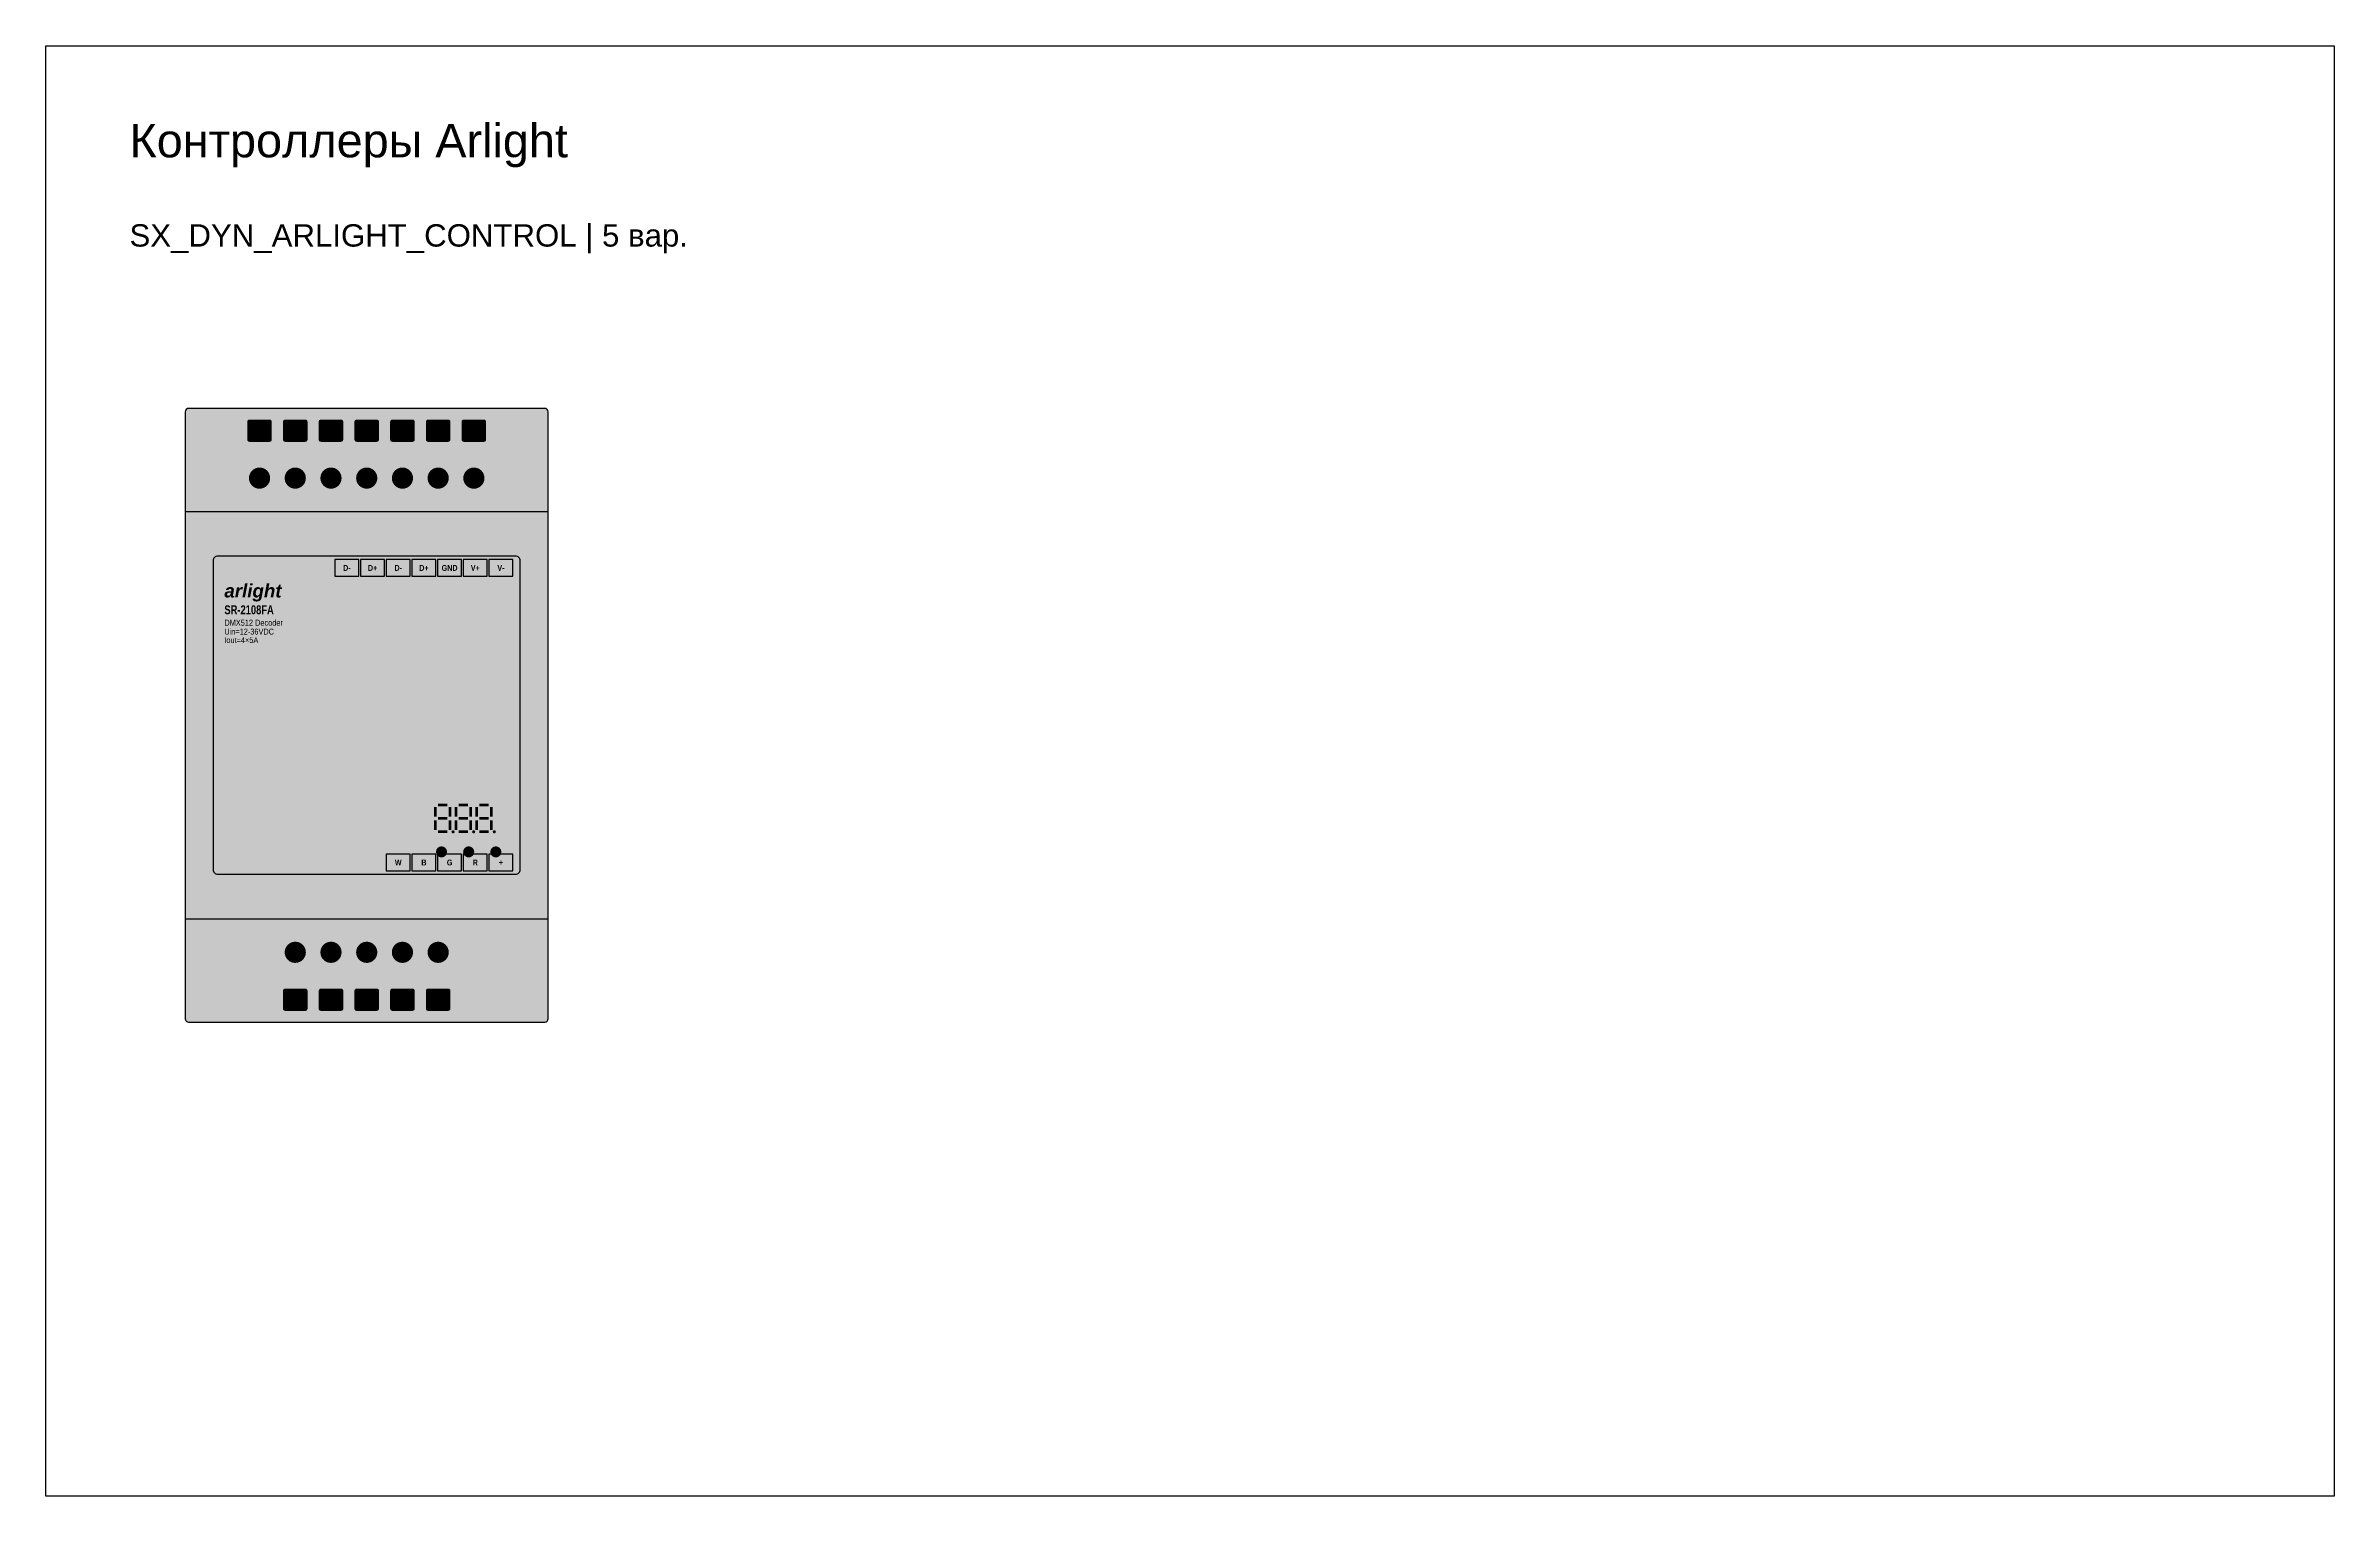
# Model space of a CAD drawing. Header units: millimetres. Extents: x 27500 to 33280, y -10980 to 420.
# Drawn here: x 29220 to 29630, y -800 to -540 of the extents above; entities that cross this region are included whole.
import ezdxf
from ezdxf.enums import TextEntityAlignment as Align

# ---------------------------------------------------------------- set-up
doc = ezdxf.new("R2010")
doc.units = ezdxf.units.MM
doc.styles.add('AL_Arial', font='arial.ttf')
doc.styles.add('AL_ArialBd', font='arialbd.ttf')
doc.styles.add('AL_ArialBdI', font='arialbi.ttf')
doc.styles.get("Standard").update_dxf_attribs({"font": 'arial.ttf'})
doc.styles.add('SX_DYNAMIC_ARIAL', font='arial.ttf')

# ---------------------------------------------------------------- blocks, each defined once
blk = doc.blocks.new('SX_DYN_ARLIGHT_CONTROL_G001')
at = {"true_color": 0xe2e2e0}
blk.add_hatch(color=254, dxfattribs=at).paths.add_polyline_path([(0.6, -55), (64.4, -55, 0.4142136), (65, -54.4), (65, 54.4, 0.4142136), (64.4, 55), (0.6, 55, 0.4142136), (0, 54.4), (0, -54.4, 0.4142136)])
at = {"true_color": 0x343436}
for points in [[(3, 37), (62, 37), (62, 54), (3, 54)], [(3, -54), (62, -54), (62, -37), (3, -37)]]:
    blk.add_hatch(color=250, dxfattribs=at).paths.add_polyline_path(points)
at = {"true_color": 0x96989a}
for points in [[(10.3, 38), (16.3, 38), (16.3, 53), (10.3, 53)], [(16.7, 38), (22.7, 38), (22.7, 53), (16.7, 53)], [(23.1, 38), (29.1, 38), (29.1, 53), (23.1, 53)], [(29.5, 38), (35.5, 38), (35.5, 53), (29.5, 53)], [(35.9, 38), (41.9, 38), (41.9, 53), (35.9, 53)], [(42.3, 38), (48.3, 38), (48.3, 53), (42.3, 53)], [(48.7, 38), (54.7, 38), (54.7, 53), (48.7, 53)], [(16.7, -53), (22.7, -53), (22.7, -38), (16.7, -38)], [(23.1, -53), (29.1, -53), (29.1, -38), (23.1, -38)], [(29.5, -53), (35.5, -53), (35.5, -38), (29.5, -38)], [(35.9, -53), (41.9, -53), (41.9, -38), (35.9, -38)]]:
    blk.add_hatch(color=252, dxfattribs=at).paths.add_polyline_path(points)
at = {"true_color": 0xfafafa}
for points in [[(11.5, 49), (15.1, 49, 0.4142136), (15.5, 49.4), (15.5, 52.6, 0.4142136), (15.1, 53), (11.5, 53, 0.4142136), (11.1, 52.6), (11.1, 49.4, 0.4142136)], [(17.9, 49), (21.5, 49, 0.4142136), (21.9, 49.4), (21.9, 52.6, 0.4142136), (21.5, 53), (17.9, 53, 0.4142136), (17.5, 52.6), (17.5, 49.4, 0.4142136)], [(24.3, 49), (27.9, 49, 0.4142136), (28.3, 49.4), (28.3, 52.6, 0.4142136), (27.9, 53), (24.3, 53, 0.4142136), (23.9, 52.6), (23.9, 49.4, 0.4142136)], [(30.7, 49), (34.3, 49, 0.4142136), (34.7, 49.4), (34.7, 52.6, 0.4142136), (34.3, 53), (30.7, 53, 0.4142136), (30.3, 52.6), (30.3, 49.4, 0.4142136)], [(37.1, 49), (40.7, 49, 0.4142136), (41.1, 49.4), (41.1, 52.6, 0.4142136), (40.7, 53), (37.1, 53, 0.4142136), (36.7, 52.6), (36.7, 49.4, 0.4142136)], [(43.5, 49), (47.1, 49, 0.4142136), (47.5, 49.4), (47.5, 52.6, 0.4142136), (47.1, 53), (43.5, 53, 0.4142136), (43.1, 52.6), (43.1, 49.4, 0.4142136)], [(49.9, 49), (53.5, 49, 0.4142136), (53.9, 49.4), (53.9, 52.6, 0.4142136), (53.5, 53), (49.9, 53, 0.4142136), (49.5, 52.6), (49.5, 49.4, 0.4142136)], [(17.9, -53), (21.5, -53, 0.4142136), (21.9, -52.6), (21.9, -49.4, 0.4142136), (21.5, -49), (17.9, -49, 0.4142136), (17.5, -49.4), (17.5, -52.6, 0.4142136)], [(24.3, -53), (27.9, -53, 0.4142136), (28.3, -52.6), (28.3, -49.4, 0.4142136), (27.9, -49), (24.3, -49, 0.4142136), (23.9, -49.4), (23.9, -52.6, 0.4142136)], [(30.7, -53), (34.3, -53, 0.4142136), (34.7, -52.6), (34.7, -49.4, 0.4142136), (34.3, -49), (30.7, -49, 0.4142136), (30.3, -49.4), (30.3, -52.6, 0.4142136)], [(37.1, -53), (40.7, -53, 0.4142136), (41.1, -52.6), (41.1, -49.4, 0.4142136), (40.7, -49), (37.1, -49, 0.4142136), (36.7, -49.4), (36.7, -52.6, 0.4142136)], [(43.5, -53), (47.1, -53, 0.4142136), (47.5, -52.6), (47.5, -49.4, 0.4142136), (47.1, -49), (43.5, -49, 0.4142136), (43.1, -49.4), (43.1, -52.6, 0.4142136)]]:
    blk.add_hatch(color=7, dxfattribs=at).paths.add_polyline_path(points)
at = {"true_color": 0x3c3c3e}
h = blk.add_hatch(color=250, dxfattribs=at)
edge = h.paths.add_edge_path()
edge.add_arc((13.3, 42.5), 1.9, 0, 360)
h = blk.add_hatch(color=250, dxfattribs=at)
edge = h.paths.add_edge_path()
edge.add_arc((19.7, 42.5), 1.9, 0, 360)
h = blk.add_hatch(color=250, dxfattribs=at)
edge = h.paths.add_edge_path()
edge.add_arc((26.1, 42.5), 1.9, 0, 360)
h = blk.add_hatch(color=250, dxfattribs=at)
edge = h.paths.add_edge_path()
edge.add_arc((32.5, 42.5), 1.9, 0, 360)
h = blk.add_hatch(color=250, dxfattribs=at)
edge = h.paths.add_edge_path()
edge.add_arc((38.9, 42.5), 1.9, 0, 360)
h = blk.add_hatch(color=250, dxfattribs=at)
edge = h.paths.add_edge_path()
edge.add_arc((45.3, 42.5), 1.9, 0, 360)
h = blk.add_hatch(color=250, dxfattribs=at)
edge = h.paths.add_edge_path()
edge.add_arc((51.7, 42.5), 1.9, 0, 360)
at = {"true_color": 0x787878}
for points in [[(4.3, 30), (4.7, 30, 0.4142136), (5, 30.3), (5, 35.2, 0.4142136), (4.7, 35.5), (4.3, 35.5, 0.4142136), (4, 35.2), (4, 30.3, 0.4142136)], [(8.3, 30), (8.7, 30, 0.4142136), (9, 30.3), (9, 35.2, 0.4142136), (8.7, 35.5), (8.3, 35.5, 0.4142136), (8, 35.2), (8, 30.3, 0.4142136)], [(12.3, 30), (12.7, 30, 0.4142136), (13, 30.3), (13, 35.2, 0.4142136), (12.7, 35.5), (12.3, 35.5, 0.4142136), (12, 35.2), (12, 30.3, 0.4142136)], [(16.3, 30), (16.7, 30, 0.4142136), (17, 30.3), (17, 35.2, 0.4142136), (16.7, 35.5), (16.3, 35.5, 0.4142136), (16, 35.2), (16, 30.3, 0.4142136)], [(20.3, 30), (20.7, 30, 0.4142136), (21, 30.3), (21, 35.2, 0.4142136), (20.7, 35.5), (20.3, 35.5, 0.4142136), (20, 35.2), (20, 30.3, 0.4142136)], [(24.3, 30), (24.7, 30, 0.4142136), (25, 30.3), (25, 35.2, 0.4142136), (24.7, 35.5), (24.3, 35.5, 0.4142136), (24, 35.2), (24, 30.3, 0.4142136)], [(28.3, 30), (28.7, 30, 0.4142136), (29, 30.3), (29, 35.2, 0.4142136), (28.7, 35.5), (28.3, 35.5, 0.4142136), (28, 35.2), (28, 30.3, 0.4142136)], [(32.3, 30), (32.7, 30, 0.4142136), (33, 30.3), (33, 35.2, 0.4142136), (32.7, 35.5), (32.3, 35.5, 0.4142136), (32, 35.2), (32, 30.3, 0.4142136)], [(36.3, 30), (36.7, 30, 0.4142136), (37, 30.3), (37, 35.2, 0.4142136), (36.7, 35.5), (36.3, 35.5, 0.4142136), (36, 35.2), (36, 30.3, 0.4142136)], [(40.3, 30), (40.7, 30, 0.4142136), (41, 30.3), (41, 35.2, 0.4142136), (40.7, 35.5), (40.3, 35.5, 0.4142136), (40, 35.2), (40, 30.3, 0.4142136)], [(44.3, 30), (44.7, 30, 0.4142136), (45, 30.3), (45, 35.2, 0.4142136), (44.7, 35.5), (44.3, 35.5, 0.4142136), (44, 35.2), (44, 30.3, 0.4142136)], [(48.3, 30), (48.7, 30, 0.4142136), (49, 30.3), (49, 35.2, 0.4142136), (48.7, 35.5), (48.3, 35.5, 0.4142136), (48, 35.2), (48, 30.3, 0.4142136)], [(52.3, 30), (52.7, 30, 0.4142136), (53, 30.3), (53, 35.2, 0.4142136), (52.7, 35.5), (52.3, 35.5, 0.4142136), (52, 35.2), (52, 30.3, 0.4142136)], [(56.3, 30), (56.7, 30, 0.4142136), (57, 30.3), (57, 35.2, 0.4142136), (56.7, 35.5), (56.3, 35.5, 0.4142136), (56, 35.2), (56, 30.3, 0.4142136)], [(60.3, 30), (60.7, 30, 0.4142136), (61, 30.3), (61, 35.2, 0.4142136), (60.7, 35.5), (60.3, 35.5, 0.4142136), (60, 35.2), (60, 30.3, 0.4142136)], [(4.3, -35.5), (4.7, -35.5, 0.4142136), (5, -35.2), (5, -30.3, 0.4142136), (4.7, -30), (4.3, -30, 0.4142136), (4, -30.3), (4, -35.2, 0.4142136)], [(8.3, -35.5), (8.7, -35.5, 0.4142136), (9, -35.2), (9, -30.3, 0.4142136), (8.7, -30), (8.3, -30, 0.4142136), (8, -30.3), (8, -35.2, 0.4142136)], [(12.3, -35.5), (12.7, -35.5, 0.4142136), (13, -35.2), (13, -30.3, 0.4142136), (12.7, -30), (12.3, -30, 0.4142136), (12, -30.3), (12, -35.2, 0.4142136)], [(16.3, -35.5), (16.7, -35.5, 0.4142136), (17, -35.2), (17, -30.3, 0.4142136), (16.7, -30), (16.3, -30, 0.4142136), (16, -30.3), (16, -35.2, 0.4142136)], [(20.3, -35.5), (20.7, -35.5, 0.4142136), (21, -35.2), (21, -30.3, 0.4142136), (20.7, -30), (20.3, -30, 0.4142136), (20, -30.3), (20, -35.2, 0.4142136)], [(24.3, -35.5), (24.7, -35.5, 0.4142136), (25, -35.2), (25, -30.3, 0.4142136), (24.7, -30), (24.3, -30, 0.4142136), (24, -30.3), (24, -35.2, 0.4142136)], [(28.3, -35.5), (28.7, -35.5, 0.4142136), (29, -35.2), (29, -30.3, 0.4142136), (28.7, -30), (28.3, -30, 0.4142136), (28, -30.3), (28, -35.2, 0.4142136)], [(32.3, -35.5), (32.7, -35.5, 0.4142136), (33, -35.2), (33, -30.3, 0.4142136), (32.7, -30), (32.3, -30, 0.4142136), (32, -30.3), (32, -35.2, 0.4142136)], [(36.3, -35.5), (36.7, -35.5, 0.4142136), (37, -35.2), (37, -30.3, 0.4142136), (36.7, -30), (36.3, -30, 0.4142136), (36, -30.3), (36, -35.2, 0.4142136)], [(40.3, -35.5), (40.7, -35.5, 0.4142136), (41, -35.2), (41, -30.3, 0.4142136), (40.7, -30), (40.3, -30, 0.4142136), (40, -30.3), (40, -35.2, 0.4142136)], [(44.3, -35.5), (44.7, -35.5, 0.4142136), (45, -35.2), (45, -30.3, 0.4142136), (44.7, -30), (44.3, -30, 0.4142136), (44, -30.3), (44, -35.2, 0.4142136)], [(48.3, -35.5), (48.7, -35.5, 0.4142136), (49, -35.2), (49, -30.3, 0.4142136), (48.7, -30), (48.3, -30, 0.4142136), (48, -30.3), (48, -35.2, 0.4142136)], [(52.3, -35.5), (52.7, -35.5, 0.4142136), (53, -35.2), (53, -30.3, 0.4142136), (52.7, -30), (52.3, -30, 0.4142136), (52, -30.3), (52, -35.2, 0.4142136)], [(56.3, -35.5), (56.7, -35.5, 0.4142136), (57, -35.2), (57, -30.3, 0.4142136), (56.7, -30), (56.3, -30, 0.4142136), (56, -30.3), (56, -35.2, 0.4142136)], [(60.3, -35.5), (60.7, -35.5, 0.4142136), (61, -35.2), (61, -30.3, 0.4142136), (60.7, -30), (60.3, -30, 0.4142136), (60, -30.3), (60, -35.2, 0.4142136)]]:
    blk.add_hatch(color=8, dxfattribs=at).paths.add_polyline_path(points)
at = {"true_color": 0xececea}
blk.add_hatch(color=7, dxfattribs=at).paths.add_polyline_path([(5.8, -28.5), (59.2, -28.5, 0.4142136), (60, -27.7), (60, 27.7, 0.4142136), (59.2, 28.5), (5.8, 28.5, 0.4142136), (5, 27.7), (5, -27.7, 0.4142136)])
at = {"true_color": 0x18181a}
blk.add_hatch(color=250, dxfattribs=at).paths.add_polyline_path([(43.4, -22.5), (58, -22.5), (58, -14.5), (43.4, -14.5)])
at = {"true_color": 0xe82824}
for points in [[(45.28, -16.34), (46.96, -16.34), (46.96, -15.86), (45.28, -15.86)], [(48.976, -16.34), (50.656, -16.34), (50.656, -15.86), (48.976, -15.86)], [(52.672, -16.34), (54.352, -16.34), (54.352, -15.86), (52.672, -15.86)], [(44.56, -18.164), (45.04, -18.164), (45.04, -16.436), (44.56, -16.436)], [(44.56, -20.564), (45.04, -20.564), (45.04, -18.836), (44.56, -18.836)], [(45.28, -18.74), (46.96, -18.74), (46.96, -18.26), (45.28, -18.26)], [(47.2, -18.164), (47.68, -18.164), (47.68, -16.436), (47.2, -16.436)], [(47.2, -20.564), (47.68, -20.564), (47.68, -18.836), (47.2, -18.836)], [(48.256, -18.164), (48.736, -18.164), (48.736, -16.436), (48.256, -16.436)], [(48.256, -20.564), (48.736, -20.564), (48.736, -18.836), (48.256, -18.836)], [(48.976, -18.74), (50.656, -18.74), (50.656, -18.26), (48.976, -18.26)], [(50.896, -18.164), (51.376, -18.164), (51.376, -16.436), (50.896, -16.436)], [(50.896, -20.564), (51.376, -20.564), (51.376, -18.836), (50.896, -18.836)], [(51.952, -18.164), (52.432, -18.164), (52.432, -16.436), (51.952, -16.436)], [(51.952, -20.564), (52.432, -20.564), (52.432, -18.836), (51.952, -18.836)], [(52.672, -18.74), (54.352, -18.74), (54.352, -18.26), (52.672, -18.26)], [(54.592, -18.164), (55.072, -18.164), (55.072, -16.436), (54.592, -16.436)], [(54.592, -20.564), (55.072, -20.564), (55.072, -18.836), (54.592, -18.836)], [(45.28, -21.14), (46.96, -21.14), (46.96, -20.66), (45.28, -20.66)], [(48.976, -21.14), (50.656, -21.14), (50.656, -20.66), (48.976, -20.66)], [(52.672, -21.14), (54.352, -21.14), (54.352, -20.66), (52.672, -20.66)]]:
    blk.add_hatch(color=22, dxfattribs=at).paths.add_polyline_path(points)
at = {"true_color": 0x28282a}
h = blk.add_hatch(color=250, dxfattribs=at)
edge = h.paths.add_edge_path()
edge.add_arc((45.9, -24.5), 1, 0, 360)
at = {"true_color": 0xe82824}
h = blk.add_hatch(color=22, dxfattribs=at)
edge = h.paths.add_edge_path()
edge.add_arc((47.968, -20.9), 0.288, 0, 360)
at = {"true_color": 0x28282a}
h = blk.add_hatch(color=250, dxfattribs=at)
edge = h.paths.add_edge_path()
edge.add_arc((50.767, -24.5), 1, 0, 360)
at = {"true_color": 0xe82824}
h = blk.add_hatch(color=22, dxfattribs=at)
edge = h.paths.add_edge_path()
edge.add_arc((51.664, -20.9), 0.288, 0, 360)
at = {"true_color": 0x28282a}
h = blk.add_hatch(color=250, dxfattribs=at)
edge = h.paths.add_edge_path()
edge.add_arc((55.633, -24.5), 1, 0, 360)
at = {"true_color": 0xe82824}
h = blk.add_hatch(color=22, dxfattribs=at)
edge = h.paths.add_edge_path()
edge.add_arc((55.36, -20.9), 0.288, 0, 360)
at = {"true_color": 0x3c3c3e}
h = blk.add_hatch(color=250, dxfattribs=at)
edge = h.paths.add_edge_path()
edge.add_arc((19.7, -42.5), 1.9, 0, 360)
h = blk.add_hatch(color=250, dxfattribs=at)
edge = h.paths.add_edge_path()
edge.add_arc((26.1, -42.5), 1.9, 0, 360)
h = blk.add_hatch(color=250, dxfattribs=at)
edge = h.paths.add_edge_path()
edge.add_arc((32.5, -42.5), 1.9, 0, 360)
h = blk.add_hatch(color=250, dxfattribs=at)
edge = h.paths.add_edge_path()
edge.add_arc((38.9, -42.5), 1.9, 0, 360)
at = {"true_color": 0xee7828}
blk.add_hatch(color=30, dxfattribs=at).paths.add_polyline_path([(42.3, -53), (48.3, -53), (48.3, -38), (42.3, -38)])
at = {"true_color": 0xb04e14}
h = blk.add_hatch(color=34, dxfattribs=at)
edge = h.paths.add_edge_path()
edge.add_arc((45.3, -42.5), 1.9, 0, 360)
at = {"color": 253, "true_color": 0xaaaaa8}
for p, q in [((0, 36.5), (65, 36.5)), ((0, -36.5), (65, -36.5))]:
    blk.add_line(p, q, dxfattribs=at)
blk.add_lwpolyline([(0.6, -55), (64.4, -55, 0.4142136), (65, -54.4), (65, 54.4, 0.4142136), (64.4, 55), (0.6, 55, 0.4142136), (0, 54.4), (0, -54.4, 0.4142136)], format="xyb", close=True)
blk.add_lwpolyline([(5.8, -28.5), (59.2, -28.5, 0.4142136), (60, -27.7), (60, 27.7, 0.4142136), (59.2, 28.5), (5.8, 28.5, 0.4142136), (5, 27.7), (5, -27.7, 0.4142136)], format="xyb", close=True, dxfattribs=at)
at = {"color": 250, "true_color": 0x3c3c3e}
for points in [[(26.8, 24.9), (31.1, 24.9), (31.1, 27.9), (26.8, 27.9)], [(31.4, 24.9), (35.7, 24.9), (35.7, 27.9), (31.4, 27.9)], [(36, 24.9), (40.3, 24.9), (40.3, 27.9), (36, 27.9)], [(40.6, 24.9), (44.9, 24.9), (44.9, 27.9), (40.6, 27.9)], [(45.2, 24.9), (49.5, 24.9), (49.5, 27.9), (45.2, 27.9)], [(49.8, 24.9), (54.1, 24.9), (54.1, 27.9), (49.8, 27.9)], [(54.4, 24.9), (58.7, 24.9), (58.7, 27.9), (54.4, 27.9)], [(36, -27.9), (40.3, -27.9), (40.3, -24.9), (36, -24.9)], [(40.6, -27.9), (44.9, -27.9), (44.9, -24.9), (40.6, -24.9)], [(45.2, -27.9), (49.5, -27.9), (49.5, -24.9), (45.2, -24.9)], [(49.8, -27.9), (54.1, -27.9), (54.1, -24.9), (49.8, -24.9)], [(54.4, -27.9), (58.7, -27.9), (58.7, -24.9), (54.4, -24.9)]]:
    blk.add_lwpolyline(points, close=True, dxfattribs=at)
at = {"color": 250, "true_color": 0x3c3c3e, "style": 'AL_ArialBd', "width": 0.7}
for s, p in [('D-', (28.95, 26.4)), ('D+', (33.55, 26.4)), ('D-', (38.15, 26.4)), ('D+', (42.75, 26.4)), ('GND', (47.35, 26.4)), ('V+', (51.95, 26.4)), ('V-', (56.55, 26.4)), ('W', (38.15, -26.4)), ('B', (42.75, -26.4)), ('G', (47.35, -26.4)), ('R', (51.95, -26.4)), ('+', (56.55, -26.4))]:
    blk.add_text(s, height=1.05, dxfattribs=at).set_placement(p, align=Align.MIDDLE_CENTER)
at = {"color": 22, "true_color": 0xd62828, "style": 'AL_ArialBdI'}
blk.add_text('arlight', height=2.4, dxfattribs=at).set_placement((7, 22.3), align=Align.MIDDLE_LEFT)
at = {"color": 250, "true_color": 0x3c3c3e, "width": 0.75}
for s, height, style, p in [('SR-2108FA', 1.6, 'AL_ArialBd', (7, 18.9)), ('DMX512 Decoder', 1.1, 'AL_Arial', (7, 16.58)), ('Uin=12-36VDC', 1.05, 'AL_Arial', (7, 14.985)), ('Iout=4×5A', 1.05, 'AL_Arial', (7, 13.463))]:
    blk.add_text(s, height=height, dxfattribs=dict(at, style=style)).set_placement(p, align=Align.MIDDLE_LEFT)
blk = doc.blocks.new('*U485')
blk.add_blockref('SX_DYN_ARLIGHT_CONTROL_G001', (0, 0))
at = {"flags": 1}
for tag in ['WIDTH_MM', 'SOURCE_BLOCK', 'MODEL', 'HEIGHT_MM']:
    blk.add_attdef(tag, (0, 0), '', height=1, dxfattribs=at)

msp = doc.modelspace()

# ---------------------------------------------------------------- linework, layer by layer
at = {"color": 8}
msp.add_lwpolyline([(29220, -540), (29630, -540), (29630, -800), (29220, -800)], close=True, dxfattribs=at)

# ---------------------------------------------------------------- block references
msp.add_blockref('*U485', (29245, -660))

# ---------------------------------------------------------------- texts
at = {"color": 7, "style": 'SX_DYNAMIC_ARIAL'}
for s, height, p in [('Контроллеры Arlight', 6, (29235, -560)), ('SX_DYN_ARLIGHT_CONTROL | 5 вар.', 4, (29235, -576))]:
    msp.add_text(s, height=height, dxfattribs=at).set_placement(p)

doc.saveas('drawing.dxf')
